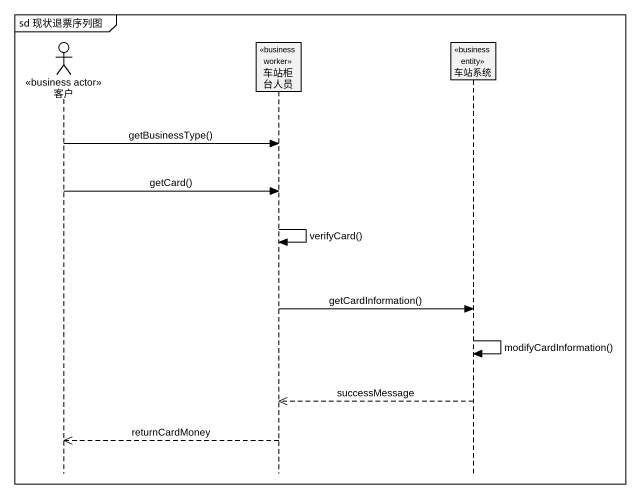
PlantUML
@startuml
mainframe sd 现状退票序列图
hide footbox
actor 客户 <<business actor>>
participant 车站柜台人员 <<business worker>>
participant 车站系统 <<business entity>>

客户 -> 车站柜台人员 : getBusinessType()
客户 -> 车站柜台人员 : getCard()
车站柜台人员 -> 车站柜台人员 : verifyCard()
车站柜台人员 -> 车站系统 : getCardInformation()
车站系统 -> 车站系统 : modifyCardInformation()
车站系统 -->> 车站柜台人员 : successMessage
车站柜台人员 -->> 客户 : returnCardMoney
@enduml
